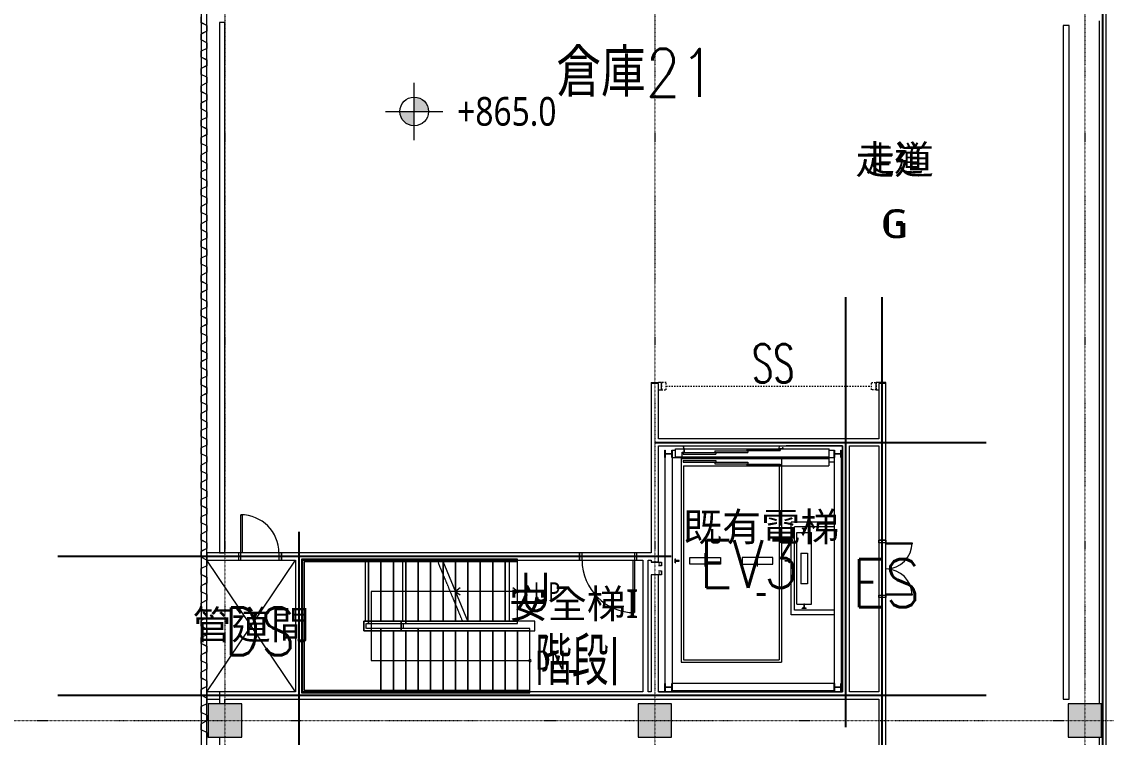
# Model space of a CAD drawing. Extents: x -32000 to 290600, y -29000 to 131250.
# Drawn here: x -4256 to 18450, y 59650 to 74632 of the extents above; entities that cross this region are included whole.
import ezdxf
from ezdxf.enums import TextEntityAlignment as Align

# ---------------------------------------------------------------- set-up
doc = ezdxf.new("R2010")
doc.units = 0
doc.header["$LTSCALE"] = 10
for name, pattern in [('H12PL2$0$JJP_三點線', [0.9, 0.3, -0.15, 0, -0.15, 0, -0.15, 0, -0.15]), ('H12PL2$0$JJP_虛線(退縮線、投影線、地下室範圍、非屬本工程、圖面分區)', [0.45, 0.3, -0.15]), ('H12PL2$0$TAI_虛線', [5.644, 2.822, -2.822]), ('H12PL2$0$虛線', [0.846667, 0.423333, -0.423333]), ('XFM7P20ICA$0$CENTERK3', [2.749, 2.5, -0.083, 0.083, -0.083]), ('XFM7P20ICA$0$H12PL2$0$JJP_三點線', [0.9, 0.3, -0.15, 0, -0.15, 0, -0.15, 0, -0.15])]:
    doc.linetypes.add(name, pattern=pattern)
for name, color, linetype in [('H12PL2$0$A-OBJE-2D', 252, 'Continuous'), ('H12PL2$0$A-STRS', 252, 'Continuous'), ('H12PL2$0$A-TEXT', 252, 'Continuous'), ('H12PL2$0$A-WALL-EX', 252, 'Continuous'), ('H12PL2$0$A-WALL-IN', 252, 'Continuous'), ('H12PL2$0$A-ZONE', 252, 'Continuous'), ('H12PL2$0$Door', 252, 'Continuous'), ('H12PL2$0$L20_30_ELV', 252, 'Continuous'), ('H12PL2$0$L20_30_SIAGE1', 252, 'Continuous'), ('H12PL2$0$L20_30_SIAGE3', 252, 'Continuous'), ('H12PL2$0$L20_30_STEEL2', 252, 'Continuous'), ('H12PL2$0$S-COL', 252, 'Continuous'), ('H12PL2$0$S-GRID', 252, 'Continuous'), ('H12PL2$0$S-SLAB-SHOW', 252, 'Continuous'), ('XFM7P20ICA$0$H12PL2$0$A-WALL-EX', 252, 'Continuous'), ('XFM7P20ICA$0$H12PL2$0$A-WALL-IN', 252, 'Continuous'), ('XFM7P20ICA$0$H12PL2$0$A-ZONE', 252, 'Continuous'), ('XFM7P20ICA$0$H12PL2$0$Hattch', 252, 'Continuous'), ('XFM7P20ICA$0$H12PL2$0$S-COL', 252, 'Continuous'), ('XFM7P20ICA$0$H12PL2$0$S-GRID', 252, 'Continuous'), ('XFM7P20ICA$0$H12PL2$0$S-SLAB-SHOW', 252, 'Continuous'), ('XFM7P20ICA$0$K-SIN', 252, 'XFM7P20ICA$0$CENTERK3'), ('XFM7P20ICA$0$TATEGUT', 252, 'Continuous'), ('XFM7P20ICA$0$TEXT2', 252, 'Continuous')]:
    doc.layers.add(name, color=color, linetype=linetype)
doc.styles.add('H12PL2$0$Standard', font='', dxfattribs={"width": 0.8})
doc.styles.add('XFM7P20ICA$0$H12PL2$0$Standard', font='isocp.shx', dxfattribs={"bigfont": 'chineset.shx'})
doc.styles.add('XFM7P20ICA$0$TEXT', font='romans.shx', dxfattribs={"width": 0.85, "bigfont": 'BIGFONT.shx'})
doc.styles.get('H12PL2$0$Standard').set_extended_font_data('Microsoft JhengHei')

# ---------------------------------------------------------------- blocks, each defined once
blk = doc.blocks.new('H12PL2')
at = {"layer": 'H12PL2$0$A-OBJE-2D', "lineweight": 0}
for p, q in [((-380, 60600), (1475, 63360)), ((1475, 60600), (-380, 63360))]:
    blk.add_line(p, q, dxfattribs=at)
at = {"layer": 'H12PL2$0$A-STRS', "linetype": 'H12PL2$0$JJP_虛線(退縮線、投影線、地下室範圍、非屬本工程、圖面分區)', "lineweight": 0}
for p, q in [((3005, 63380), (1605, 63380)), ((1605, 63380), (1605, 60580)), ((4435.89, 63380), (3005, 63380)), ((3005, 63380), (3005, 63330)), ((3005, 63330), (3005, 63380)), ((1655, 60630), (1655, 63330)), ((1655, 63330), (3005, 63330)), ((1655, 63330), (1655, 60630)), ((3005, 63330), (1655, 63330)), ((2937.34, 63330), (2937.34, 62080)), ((3005, 63330), (4456.69, 63330)), ((3005, 62080), (3005, 63330)), ((3005, 62080), (3005, 63330)), ((3005, 62080), (3005, 63330)), ((3265, 63330), (3005, 63330)), ((3005, 63330), (3005, 62080)), ((3005, 62080), (3005, 63330)), ((3265, 62080), (3265, 63330)), ((3525, 63330), (3265, 63330)), ((3265, 63330), (3265, 62080)), ((3265, 62080), (3265, 63330)), ((3525, 62080), (3525, 63330)), ((3785, 63330), (3525, 63330)), ((3525, 63330), (3525, 62080)), ((3525, 62080), (3525, 63330)), ((3715.58, 63330), (3715.58, 62080)), ((3785, 62080), (3785, 63330)), ((4045, 63330), (3785, 63330)), ((3785, 63330), (3785, 62080)), ((3785, 62080), (3785, 63330)), ((4045, 62080), (4045, 63330)), ((4305, 63330), (4045, 63330)), ((4045, 63330), (4045, 62080)), ((4045, 62080), (4045, 63330)), ((4305, 62080), (4305, 63330)), ((4456.69, 63330), (4305, 63330)), ((4305, 63330), (4305, 62080)), ((4305, 62080), (4305, 63330)), ((4976.69, 62080), (4456.69, 63330)), ((5945.91, 63330), (5945.91, 62080)), ((5946.78, 63330), (5946.78, 62080)), ((4565, 62080), (4565, 63069.64)), ((4565, 63069.64), (4565, 62080)), ((4565, 62080), (4565, 63069.64)), ((4825, 62080), (4825, 62444.64)), ((4825, 62444.64), (4825, 62080)), ((4825, 62080), (4825, 62444.64)), ((3005, 62080), (2905, 62080)), ((2905, 62080), (2905, 61880)), ((2905, 61880), (2905, 62080)), ((2905, 62080), (3005, 62080)), ((2955, 61930), (2955, 62030)), ((2955, 62030), (3005, 62030)), ((4976.69, 62080), (3005, 62080)), ((3005, 62080), (3005, 62030)), ((3005, 62030), (3005, 62080)), ((3005, 62080), (3265, 62080)), ((3005, 62030), (4997.49, 62030)), ((3265, 62080), (3525, 62080)), ((3525, 62080), (3785, 62080)), ((3785, 62080), (4045, 62080)), ((4045, 62080), (4305, 62080)), ((4305, 62080), (4565, 62080)), ((4565, 62080), (4825, 62080)), ((4825, 62080), (4976.69, 62080)), ((2905, 61880), (3265, 61880)), ((3265, 61880), (2905, 61880)), ((3265, 61930), (2955, 61930)), ((3265, 61880), (3265, 61930)), ((6385, 61930), (3265, 61930)), ((3265, 61930), (3265, 61880)), ((3265, 61880), (6385, 61880)), ((3265, 61880), (3265, 60630)), ((3265, 61880), (3265, 60630)), ((3265, 61880), (3265, 60630)), ((3265, 60630), (3265, 61880)), ((3525, 61880), (3265, 61880)), ((3265, 61880), (3265, 60630)), ((3525, 61880), (3525, 60630)), ((3525, 60630), (3525, 61880)), ((3525, 61880), (3525, 60630)), ((3785, 61880), (3525, 61880)), ((3785, 61880), (3785, 60630)), ((3785, 60630), (3785, 61880)), ((3785, 61880), (3785, 60630)), ((4045, 61880), (3785, 61880)), ((4045, 61880), (4045, 60630)), ((4045, 60630), (4045, 61880)), ((4045, 61880), (4045, 60630)), ((4305, 61880), (4045, 61880)), ((4045, 61880), (4045, 60630)), ((4305, 61880), (4305, 60630)), ((4305, 60630), (4305, 61880)), ((4305, 61880), (4305, 60630)), ((4565, 61880), (4305, 61880)), ((4565, 61880), (4565, 60630)), ((4565, 60630), (4565, 61880)), ((4565, 61880), (4565, 60630)), ((4825, 61880), (4565, 61880)), ((4825, 61880), (4825, 60630)), ((4825, 60630), (4825, 61880)), ((4825, 61880), (4825, 60630)), ((5085, 61880), (4825, 61880)), ((5085, 61880), (5085, 60630)), ((5085, 60630), (5085, 61880)), ((5085, 61880), (5085, 60630)), ((5345, 61880), (5085, 61880)), ((5345, 61880), (5345, 60630)), ((5345, 60630), (5345, 61880)), ((5345, 61880), (5345, 60630)), ((5605, 61880), (5345, 61880)), ((5605, 61880), (5605, 60630)), ((5605, 60630), (5605, 61880)), ((5605, 61880), (5605, 60630)), ((5865, 61880), (5605, 61880)), ((5865, 61880), (5865, 60630)), ((5865, 60630), (5865, 61880)), ((5865, 61880), (5865, 60630)), ((6125, 61880), (5865, 61880)), ((6125, 61880), (6125, 60630)), ((6125, 60630), (6125, 61880)), ((6125, 61880), (6125, 60630)), ((6385, 61880), (6125, 61880)), ((6385, 61880), (6385, 61930)), ((6385, 60630), (6385, 61880)), ((3265, 60630), (1655, 60630)), ((1655, 60630), (3265, 60630)), ((3265, 60580), (3265, 60630)), ((6385, 60630), (3265, 60630)), ((3265, 60630), (3265, 60580)), ((3265, 60630), (3525, 60630)), ((3525, 60630), (3785, 60630)), ((3785, 60630), (4045, 60630)), ((4045, 60630), (4305, 60630)), ((4305, 60630), (4565, 60630)), ((4565, 60630), (4825, 60630)), ((4825, 60630), (5085, 60630)), ((5085, 60630), (5345, 60630)), ((5345, 60630), (5605, 60630)), ((5605, 60630), (5865, 60630)), ((5865, 60630), (6125, 60630)), ((6125, 60630), (6385, 60630)), ((6385, 60580), (6385, 60630)), ((1605, 60580), (3265, 60580)), ((3265, 60580), (6385, 60580))]:
    blk.add_line(p, q, dxfattribs=at)
at = {"layer": 'H12PL2$0$A-STRS', "lineweight": 0}
for p, q in [((3785, 63380), (1605, 63380)), ((1605, 63380), (1605, 60580)), ((6125, 63380), (3785, 63380)), ((3785, 63380), (3785, 63330)), ((3785, 63330), (3785, 63380)), ((6125, 63380), (4544.2, 63380)), ((6125, 63330), (6125, 63380)), ((6125, 63330), (6125, 63380)), ((1655, 60630), (1655, 63330)), ((1655, 63330), (3785, 63330)), ((1655, 63330), (1655, 60630)), ((3715.58, 63330), (1655, 63330)), ((1655, 63330), (1655, 60630)), ((3785, 63330), (1655, 63330)), ((3785, 63330), (3715.58, 63330)), ((3785, 63330), (6125, 63330)), ((6125, 63330), (3785, 63330)), ((3785, 62080), (3785, 63330)), ((3785, 62080), (3785, 63330)), ((3785, 62080), (3785, 63330)), ((4045, 63330), (3785, 63330)), ((3785, 63330), (3785, 62080)), ((3785, 62080), (3785, 63330)), ((4045, 62080), (4045, 63330)), ((4305, 63330), (4045, 63330)), ((4045, 63330), (4045, 62080)), ((4045, 62080), (4045, 63330)), ((4305, 62080), (4305, 63330)), ((4565, 63330), (4305, 63330)), ((4305, 63330), (4305, 62080)), ((4305, 62080), (4305, 63330)), ((4565, 63330), (6125, 63330)), ((6125, 63330), (4565, 63330)), ((4825, 63330), (4565, 63330)), ((5085, 62080), (4565, 63330)), ((4565, 62080), (4565, 63330)), ((4825, 63330), (4565, 63330)), ((4565, 63330), (4565, 62080)), ((4565, 62080), (4565, 63330)), ((4825, 62705), (4825, 63330)), ((5085, 63330), (4825, 63330)), ((4825, 63330), (4825, 62705)), ((4825, 62705), (4825, 63330)), ((4825, 62080), (4825, 63330)), ((5085, 63330), (4825, 63330)), ((4825, 63330), (4825, 62080)), ((4825, 62080), (4825, 63330)), ((5085, 62080), (5085, 63330)), ((5345, 63330), (5085, 63330)), ((5085, 63330), (5085, 62080)), ((5085, 62080), (5085, 63330)), ((5085, 62080), (5085, 63330)), ((5345, 63330), (5085, 63330)), ((5085, 63330), (5085, 62080)), ((5085, 62080), (5085, 63330)), ((5345, 62080), (5345, 63330)), ((5605, 63330), (5345, 63330)), ((5345, 63330), (5345, 62080)), ((5345, 62080), (5345, 63330)), ((5345, 62080), (5345, 63330)), ((5605, 63330), (5345, 63330)), ((5345, 63330), (5345, 62080)), ((5345, 62080), (5345, 63330)), ((5605, 62080), (5605, 63330)), ((5865, 63330), (5605, 63330)), ((5605, 63330), (5605, 62080)), ((5605, 62080), (5605, 63330)), ((5605, 62080), (5605, 63330)), ((5865, 63330), (5605, 63330)), ((5605, 63330), (5605, 62080)), ((5605, 62080), (5605, 63330)), ((5865, 62080), (5865, 63330)), ((6125, 63330), (5865, 63330)), ((5865, 63330), (5865, 62080)), ((5865, 62080), (5865, 63330)), ((5865, 62080), (5865, 63330)), ((6125, 63330), (5865, 63330)), ((5865, 63330), (5865, 62080)), ((5865, 62080), (5865, 63330)), ((6125, 62080), (6125, 63330)), ((6125, 62080), (6125, 63330)), ((6125, 62080), (6125, 63330)), ((6125, 62080), (6125, 63330)), ((3785, 62705), (3060, 62705)), ((3060, 62705), (3060, 61255)), ((5865, 62705), (3785, 62705)), ((4925, 62780), (4825, 62705)), ((5865, 62705), (4825, 62705)), ((4825, 62705), (4925, 62630)), ((6125, 62705), (5865, 62705)), ((6125, 62705), (5865, 62705)), ((6125, 62705), (6025, 62780)), ((6025, 62630), (6125, 62705)), ((3785, 62080), (3685, 62080)), ((3685, 62080), (3685, 61880)), ((3685, 61880), (3685, 62080)), ((3685, 62080), (3715.58, 62080)), ((3685, 61880), (3685, 62080)), ((3685, 62080), (3785, 62080)), ((3715.58, 62080), (3785, 62080)), ((3735, 61930), (3735, 62030)), ((3735, 62030), (3785, 62030)), ((6125, 62080), (3785, 62080)), ((3785, 62080), (3785, 62030)), ((3785, 62030), (3785, 62080)), ((3785, 62080), (6125, 62080)), ((3785, 62080), (4045, 62080)), ((3785, 62030), (6125, 62030)), ((4045, 62080), (4305, 62080)), ((4305, 62080), (4565, 62080)), ((4565, 62080), (4825, 62080)), ((4825, 62080), (5085, 62080)), ((6125, 62080), (5085, 62080)), ((5085, 62080), (6125, 62080)), ((5085, 62080), (5345, 62080)), ((5085, 62080), (5345, 62080)), ((5105.8, 62030), (6125, 62030)), ((5345, 62080), (5605, 62080)), ((5345, 62080), (5605, 62080)), ((5605, 62080), (5865, 62080)), ((5605, 62080), (5865, 62080)), ((5865, 62080), (6125, 62080)), ((5865, 62080), (6125, 62080)), ((6125, 62030), (6125, 62080)), ((6125, 62030), (6125, 62080)), ((3685, 61880), (4045, 61880)), ((4045, 61880), (3685, 61880)), ((4045, 61880), (3685, 61880)), ((4045, 61930), (3735, 61930)), ((4045, 61880), (4045, 61930)), ((6385, 61930), (4045, 61930)), ((4045, 61930), (4045, 61880)), ((4045, 61880), (6385, 61880)), ((6385, 61880), (4045, 61880)), ((4045, 61880), (4045, 60630)), ((4045, 61880), (4045, 60630)), ((4045, 60630), (4045, 61880)), ((4305, 61880), (4045, 61880)), ((4045, 61880), (4045, 60630)), ((4305, 61880), (4305, 60630)), ((4305, 60630), (4305, 61880)), ((4305, 61880), (4305, 60630)), ((4565, 61880), (4305, 61880)), ((4565, 61880), (4565, 60630)), ((4565, 60630), (4565, 61880)), ((4565, 61880), (4565, 60630)), ((4825, 61880), (4565, 61880)), ((4825, 61880), (4825, 60630)), ((4825, 60630), (4825, 61880)), ((4825, 61880), (4825, 60630)), ((5085, 61880), (4825, 61880)), ((5085, 61880), (5085, 60630)), ((5085, 60630), (5085, 61880)), ((5085, 61880), (5085, 60630)), ((5345, 61880), (5085, 61880)), ((5345, 61880), (5345, 60630)), ((5345, 60630), (5345, 61880)), ((5345, 61880), (5345, 60630)), ((5605, 61880), (5345, 61880)), ((5605, 61880), (5605, 60630)), ((5605, 60630), (5605, 61880)), ((5605, 61880), (5605, 60630)), ((5865, 61880), (5605, 61880)), ((5865, 61880), (5865, 60630)), ((5865, 60630), (5865, 61880)), ((5865, 61880), (5865, 60630)), ((6125, 61880), (5865, 61880)), ((6125, 61880), (6125, 60630)), ((6125, 60630), (6125, 61880)), ((6125, 61880), (6125, 60630)), ((6385, 61880), (6125, 61880)), ((6385, 61880), (6385, 61930)), ((6385, 60630), (6385, 61880)), ((6385, 60630), (6385, 61880)), ((3060, 61255), (4045, 61255)), ((4045, 61255), (6125, 61255)), ((6125, 61255), (6385, 61255)), ((4045, 60630), (1655, 60630)), ((1655, 60630), (4045, 60630)), ((1655, 60630), (4045, 60630)), ((4045, 60580), (4045, 60630)), ((6385, 60630), (4045, 60630)), ((4045, 60630), (4045, 60580)), ((4045, 60630), (6385, 60630)), ((4045, 60630), (4305, 60630)), ((4305, 60630), (4565, 60630)), ((4565, 60630), (4825, 60630)), ((4825, 60630), (5085, 60630)), ((5085, 60630), (5345, 60630)), ((5345, 60630), (5605, 60630)), ((5605, 60630), (5865, 60630)), ((5865, 60630), (6125, 60630)), ((6125, 60630), (6385, 60630)), ((6385, 60580), (6385, 60630)), ((1605, 60580), (4045, 60580)), ((4045, 60580), (6385, 60580))]:
    blk.add_line(p, q, dxfattribs=at)
at = {"layer": 'H12PL2$0$A-STRS', "linetype": 'H12PL2$0$虛線', "lineweight": 0}
for p, q in [((1655, 63330), (1655, 60630)), ((2937.34, 63330), (1655, 63330)), ((3005, 63330), (2937.34, 63330)), ((4456.69, 63330), (3005, 63330)), ((2905, 61880), (2905, 62080)), ((2905, 62080), (2937.34, 62080)), ((2937.34, 62080), (3005, 62080)), ((3005, 62080), (4976.69, 62080)), ((3265, 61880), (2905, 61880)), ((6385, 61880), (3265, 61880)), ((6385, 60630), (6385, 61880)), ((1655, 60630), (3265, 60630)), ((3265, 60630), (6385, 60630))]:
    blk.add_line(p, q, dxfattribs=at)
at = {"layer": 'H12PL2$0$A-STRS', "lineweight": 0, "flags": 128}
for points in [[(6125, 62730, 1), (6125, 62680, 1)], [(6385, 61280, 1), (6385, 61230, 1)]]:
    blk.add_lwpolyline(points, format="xyb", close=True, dxfattribs=at)
at = {"layer": 'H12PL2$0$A-WALL-EX', "lineweight": 0, "flags": 128}
for points in [[(-500, 83000), (-500, 25000)], [(-380, 25000), (-380, 82880)]]:
    blk.add_lwpolyline(points, dxfattribs=at)
at = {"layer": 'H12PL2$0$A-WALL-IN', "lineweight": 0}
for p, q in [((9135, 66925), (9135, 67075)), ((13635, 66925), (13635, 67075)), ((13835, 63775), (13685, 63775)), ((280, 63510), (280, 63360)), ((1180, 63510), (1180, 63360)), ((7425, 63360), (7425, 63510)), ((8625, 63360), (8625, 63510)), ((13835, 62575), (13685, 62575))]:
    blk.add_line(p, q, dxfattribs=at)
at = {"layer": 'H12PL2$0$A-WALL-IN', "lineweight": 0, "flags": 128}
for points in [[(18450, -350), (18450, 83030)], [(-112.5, 74615), (-112.5, 63510)], [(0, 74615), (-112.5, 74615)], [(0, 64510), (0, 74615)], [(17672, 74550), (17550, 74550)], [(17550, 74550), (17550, 60450)], [(17672, 60450), (17672, 74550)], [(18300, 74650), (18300, 60350)], [(8925, 67075), (9075, 67075)], [(8925, 67075), (8925, 63510)], [(9135, 67075), (9075, 67075)], [(13685, 67075), (13635, 67075)], [(13835, 67075), (13685, 67075)], [(13835, 63775), (13835, 67075)], [(9075, 66925), (9135, 66925)], [(9075, 65900), (9075, 66925)], [(13635, 66925), (13685, 66925)], [(13685, 66925), (13685, 65900)], [(13685, 65900), (9075, 65900)], [(9075, 65750), (12925, 65750)], [(9075, 63510), (9075, 65750)], [(12925, 65750), (12925, 60600)], [(13075, 60600), (13075, 65750)], [(13075, 65750), (13685, 65750)], [(13685, 65750), (13685, 63775)], [(0, 64360), (0, 64510)], [(0, 63510), (0, 64360)], [(280, 63510), (-380, 63510)], [(-380, 63510), (-380, 63360)], [(-380, 63360), (280, 63360)], [(-112.5, 63510), (0, 63510)], [(7425, 63510), (1180, 63510)], [(1180, 63360), (1475, 63360)], [(1475, 63360), (1475, 60600)], [(1625, 60600), (1625, 63360)], [(1625, 63360), (7425, 63360)], [(8925, 63510), (8625, 63510)], [(8625, 63360), (8750, 63360)], [(8750, 63360), (8750, 60600)], [(8862.5, 60600), (8862.5, 63360)], [(8862.5, 63360), (8925, 63360)], [(8925, 63360), (8925, 63320)], [(9075, 63320), (9075, 63360)], [(9075, 63320), (8925, 63320)], [(9075, 63050), (8925, 63050)], [(8925, 63050), (8925, 60600)], [(9075, 60600), (9075, 63050)], [(13685, 62575), (13685, 60600)], [(13835, 55650), (13835, 62575)], [(1475, 60600), (-380, 60600)], [(-380, 60600), (-380, 60450)], [(-380, 60450), (-112.5, 60450)], [(-112.5, 60450), (-112.5, 60350)], [(0, 60350), (0, 60450)], [(0, 60450), (13685, 60450)], [(8750, 60600), (1625, 60600)], [(8925, 60600), (8862.5, 60600)], [(12925, 60600), (9075, 60600)], [(13685, 60600), (13075, 60600)], [(13685, 60450), (13685, 55650)], [(17550, 60450), (17672, 60450)], [(-112.5, 59650), (-112.5, 45350)], [(18300, 59650), (18300, 45350)]]:
    blk.add_lwpolyline(points, dxfattribs=at)
at = {"layer": 'H12PL2$0$Door', "linetype": 'H12PL2$0$TAI_虛線', "lineweight": 0}
for p, q in [((9235, 67075), (9135, 67075)), ((9135, 67075), (9135, 66925)), ((9235, 66925), (9235, 67075)), ((9235, 67000), (13535, 67000)), ((13535, 66925), (13535, 67075)), ((13535, 67075), (13635, 67075)), ((13635, 67075), (13635, 66925)), ((9135, 66925), (9235, 66925)), ((13635, 66925), (13535, 66925))]:
    blk.add_line(p, q, dxfattribs=at)
at = {"layer": 'H12PL2$0$Door', "lineweight": 0}
for p, q in [((330, 63510), (330, 64310)), ((330, 64310), (360, 64310)), ((360, 64310), (360, 63510)), ((13685, 63725), (13685, 63775)), ((13685, 63775), (13835, 63775)), ((13835, 63725), (13685, 63725)), ((13835, 63775), (13835, 63725)), ((13835, 63725), (14385, 63725)), ((13835, 63695), (13835, 63725)), ((14385, 63695), (13835, 63695)), ((14385, 63725), (14385, 63695)), ((330, 63510), (280, 63510)), ((280, 63510), (280, 63360)), ((280, 63360), (330, 63360)), ((360, 63510), (330, 63510)), ((330, 63360), (330, 63510)), ((1180, 63510), (1130, 63510)), ((1130, 63510), (1130, 63360)), ((1130, 63360), (1180, 63360)), ((1180, 63360), (1180, 63510)), ((7475, 63510), (7425, 63510)), ((7425, 63510), (7425, 63360)), ((7425, 63360), (7475, 63360)), ((7475, 63360), (7475, 63510)), ((8545, 62260), (8545, 63360)), ((8545, 63360), (8575, 63360)), ((8625, 63510), (8575, 63510)), ((8575, 63510), (8575, 63360)), ((8575, 63360), (8575, 62260)), ((8575, 63360), (8625, 63360)), ((8625, 63360), (8625, 63510)), ((13685, 62575), (13685, 62625)), ((13685, 62625), (13835, 62625)), ((13835, 62575), (13685, 62575)), ((13835, 62655), (14385, 62655)), ((13835, 62625), (13835, 62655)), ((14385, 62625), (13835, 62625)), ((13835, 62625), (13835, 62575)), ((14385, 62655), (14385, 62625)), ((8575, 62260), (8545, 62260))]:
    blk.add_line(p, q, dxfattribs=at)
for centre, radius, start, end in [((330, 63510), 800, 0, 90), ((13835, 63725), 550, 270, 0), ((8575, 63360), 1100, 180, 270), ((13835, 62625), 550, 0, 90)]:
    blk.add_arc(centre, radius, start, end, dxfattribs=at)
at = {"layer": 'H12PL2$0$L20_30_ELV', "lineweight": 0}
for p, q in [((9210, 65660), (9210, 60625)), ((9360, 65660), (9430, 65660)), ((9360, 65660), (9360, 60625)), ((9430, 65520), (9430, 65689)), ((9430, 65689), (12650.02, 65689)), ((9608, 65688.83), (9598.44, 65750)), ((9608, 65688.83), (9598.44, 65750)), ((9610, 65689), (9600.46, 65750)), ((9610, 65689), (9600.46, 65750)), ((9608, 65688.83), (9608, 65654)), ((9608, 65688.83), (9608, 65617)), ((9610, 65689), (9610.05, 65689)), ((9610, 65689), (9610, 65652)), ((9610, 65689), (9610, 65615)), ((10258.2, 65647), (10943.19, 65647)), ((10258.2, 65647), (10258.2, 65615)), ((10923.19, 65684), (10923.19, 65652)), ((10923.19, 65684), (11620.05, 65684)), ((10923.19, 65652), (11620.05, 65652)), ((10943.19, 65647), (10943.19, 65615)), ((11600, 65689), (11609.54, 65750)), ((11600, 65689), (11609.54, 65750)), ((11600, 65689), (11600.05, 65689)), ((11675, 65689), (11600, 65689)), ((11675, 65689), (11600, 65689)), ((11602.38, 65691), (11611.59, 65750)), ((11602.38, 65691), (11611.59, 65750)), ((11673, 65691), (11602.38, 65691)), ((11673, 65691), (11602.38, 65691)), ((11620.05, 65684), (11620.05, 65652)), ((11673, 65719), (11673, 65691)), ((11673, 65719), (11675, 65719)), ((11673, 65717), (11673, 65691)), ((11675, 65719), (11675, 65689)), ((11675, 65717), (11675, 65689)), ((12650.02, 65520), (12650.02, 65689)), ((12650.02, 65660), (12750, 65660)), ((12750, 65660), (12750, 60625)), ((12900, 65660), (12900, 60625)), ((9360, 65510), (12750, 65510)), ((9430, 65520), (12650.02, 65520)), ((9550, 65490), (9550, 61225)), ((9550, 65490), (12638.02, 65490)), ((9568, 65617), (9608, 65617)), ((9568, 65520), (9568, 65617)), ((9570, 65615), (9610, 65615)), ((9570, 65520), (9570, 65615)), ((9590, 65610), (9590, 65578)), ((9590, 65610), (10278.2, 65610)), ((9590, 65578), (10278.2, 65578)), ((9590, 65445), (9590, 65413)), ((9590, 65445), (10278.2, 65445)), ((9590, 65413), (10278.2, 65413)), ((10258.2, 65615), (10943.19, 65615)), ((10258.2, 65408), (10943.19, 65408)), ((10258.2, 65408), (10258.2, 65376)), ((10278.2, 65610), (10278.2, 65578)), ((10278.2, 65445), (10278.2, 65413)), ((10943.19, 65408), (10943.19, 65376)), ((11650.05, 65490), (11650.05, 61225)), ((12638.02, 65490), (12638.07, 65490)), ((12638.02, 65490), (12638.07, 65490)), ((12638.02, 65490), (12638.02, 65334)), ((12750, 65410), (12638.02, 65410)), ((9600, 65334), (9600, 61269)), ((9600, 65334), (12638.02, 65334)), ((10258.2, 65376), (10943.19, 65376)), ((10923.19, 65371), (10923.19, 65339)), ((10923.19, 65371), (11620.05, 65371)), ((10923.19, 65339), (11620.05, 65339)), ((11600.05, 65334), (11600.05, 65244)), ((11600.05, 65244), (11600.05, 61269)), ((11603.4, 65334), (11603.45, 65334)), ((11603.4, 65334), (11603.45, 65334)), ((11620.05, 65371), (11620.05, 65339)), ((11850, 62215), (11850, 64155)), ((12750, 64155), (11850, 64155)), ((11925, 62315), (11925, 64055)), ((12750, 64055), (11925, 64055)), ((11970, 62435), (11970, 63935)), ((11970, 63935), (12280, 63935)), ((12080.5, 64024), (12080.5, 64016.5)), ((12169.5, 64024), (12080.5, 64024)), ((12116.5, 64007.2), (12080.5, 64016.5)), ((12117, 63993.5), (12117.25, 63993.5)), ((12117, 63993.5), (12117.25, 63993.5)), ((12117, 63935), (12117, 63993.5)), ((12133, 63935), (12117, 63935)), ((12120.25, 64002.36), (12120.25, 63996.5)), ((12129.75, 64002.36), (12129.75, 63996.5)), ((12133, 63993.5), (12132.75, 63993.5)), ((12133, 63993.5), (12132.75, 63993.5)), ((12133, 63993.5), (12133, 63935)), ((12169.5, 64016.5), (12133.5, 64007.2)), ((12169.5, 64024), (12169.5, 64016.5)), ((12280, 62435), (12280, 63935)), ((9421, 63300.5), (9421, 63389.5)), ((9421, 63389.5), (9428.5, 63389.5)), ((9437.8, 63353.5), (9428.5, 63389.5)), ((9442.64, 63349.75), (9448.5, 63349.75)), ((9510, 63353), (9451.5, 63353)), ((9451.5, 63353), (9451.5, 63352.75)), ((9451.5, 63353), (9451.5, 63352.75)), ((9510, 63337), (9510, 63353)), ((9730, 63273.5), (9730, 63416.5)), ((9730, 63416.5), (10370, 63416.5)), ((10050, 63223.11), (10050, 63504.82)), ((10370, 63416.5), (10370, 63273.5)), ((10830.05, 63416.5), (10830.05, 63273.5)), ((11470.05, 63416.5), (10830.05, 63416.5)), ((11150.05, 63223.11), (11150.05, 63504.82)), ((11470.05, 63273.5), (11470.05, 63416.5)), ((11730, 63353), (11788.5, 63353)), ((11730, 63337), (11730, 63353)), ((11788.5, 63353), (11788.5, 63352.75)), ((11788.5, 63353), (11788.5, 63352.75)), ((11797.36, 63349.75), (11791.5, 63349.75)), ((11802.2, 63353.5), (11811.5, 63389.5)), ((11819, 63389.5), (11811.5, 63389.5)), ((11819, 63300.5), (11819, 63389.5)), ((12053.5, 63505), (12053.5, 62865)), ((12053.5, 63505), (12196.5, 63505)), ((12196.5, 63505), (12196.5, 62865)), ((9421, 63300.5), (9428.5, 63300.5)), ((9428.5, 63300.5), (9437.8, 63336.5)), ((9440, 63345), (9440.05, 63345)), ((9440, 63345), (9440.05, 63345)), ((9442.64, 63340.25), (9448.5, 63340.25)), ((9451.5, 63337), (9451.5, 63337.25)), ((9451.5, 63337), (9451.5, 63337.25)), ((9451.5, 63337), (9510, 63337)), ((9730, 63273.5), (9730.05, 63273.5)), ((10370, 63273.5), (9730, 63273.5)), ((10370, 63273.5), (10370.05, 63273.5)), ((10830.05, 63273.5), (11470.05, 63273.5)), ((10830.05, 63273.5), (10830.1, 63273.5)), ((11470.05, 63273.5), (11470.1, 63273.5)), ((11788.5, 63337), (11730, 63337)), ((11788.5, 63337), (11788.5, 63337.25)), ((11788.5, 63337), (11788.5, 63337.25)), ((11797.36, 63340.25), (11791.5, 63340.25)), ((11811.5, 63300.5), (11802.2, 63336.5)), ((11819, 63300.5), (11811.5, 63300.5)), ((12196.5, 62865), (12053.5, 62865)), ((12750, 62215), (11850, 62215)), ((12750, 62315), (11925, 62315)), ((11970, 62435), (12280, 62435)), ((12060, 62435), (12240, 62435)), ((12116.5, 62362.8), (12080.5, 62353.5)), ((12080.5, 62346), (12080.5, 62353.5)), ((12169.5, 62346), (12080.5, 62346)), ((12117, 62435), (12117, 62376.5)), ((12133, 62435), (12117, 62435)), ((12117, 62376.5), (12117.25, 62376.5)), ((12117, 62376.5), (12117.25, 62376.5)), ((12120.25, 62367.64), (12120.25, 62373.5)), ((12129.75, 62367.64), (12129.75, 62373.5)), ((12133, 62376.5), (12132.75, 62376.5)), ((12133, 62376.5), (12132.75, 62376.5)), ((12133, 62376.5), (12133, 62435)), ((12169.5, 62353.5), (12133.5, 62362.8)), ((12169.5, 62346), (12169.5, 62353.5)), ((9550, 61225), (11650.05, 61225)), ((9600, 61269), (11600.05, 61269)), ((12750, 60775), (9360, 60775)), ((12750, 60625), (9360, 60625))]:
    blk.add_line(p, q, dxfattribs=at)
for centre, radius, start, end in [((12115.25, 64002.36), 5, 0, 75.510237), ((12117.25, 63996.5), 3, 270, 0), ((12134.75, 64002.36), 5, 104.489763, 180), ((12132.75, 63996.5), 3, 180, 270), ((9442.64, 63354.75), 5, 194.489763, 270), ((9448.5, 63352.75), 3, 270, 0), ((11791.5, 63352.75), 3, 180, 270), ((11797.36, 63354.75), 5, 270, 345.510237), ((9442.64, 63335.25), 5, 90, 165.510237), ((9448.5, 63337.25), 3, 0, 90), ((11791.5, 63337.25), 3, 90, 180), ((11797.36, 63335.25), 5, 14.489763, 90), ((12115.25, 62367.64), 5, 284.489763, 0), ((12115.25, 62367.64), 5, 284.489763, 0), ((12117.25, 62373.5), 3, 0, 90), ((12132.75, 62373.5), 3, 90, 180), ((12134.75, 62367.64), 5, 180, 255.510237), ((12134.75, 62367.64), 5, 180, 255.510237)]:
    blk.add_arc(centre, radius, start, end, dxfattribs=at)
at = {"layer": 'H12PL2$0$L20_30_SIAGE1', "lineweight": 0}
for p, q in [((9075, 63320), (9075, 65750)), ((9075, 65750), (9460, 65750)), ((12925, 65750), (11750.05, 65750)), ((11995, 65750), (12925, 65750)), ((12925, 60600), (12925, 65750)), ((9075, 60600), (9075, 63050)), ((9075, 60600), (12925, 60600))]:
    blk.add_line(p, q, dxfattribs=at)
at = {"layer": 'H12PL2$0$L20_30_SIAGE3', "lineweight": 0, "flags": 128}
for points in [[(9075, 63320), (9135, 63320), (9135, 63238), (9075, 63238)], [(9075, 63132), (9135, 63132), (9135, 63050), (9075, 63050)]]:
    blk.add_lwpolyline(points, dxfattribs=at)
at = {"layer": 'H12PL2$0$L20_30_STEEL2', "lineweight": 0, "flags": 128}
for points in [[(9360, 65660), (9360, 65510), (9351.6, 65510), (9351.6, 65574.5, 0.41421356), (9343.8, 65582.3), (9226.2, 65582.3, 0.41421356), (9218.4, 65574.5), (9218.4, 65510), (9210, 65510), (9210, 65660), (9218.4, 65660), (9218.4, 65595.5, 0.41421356), (9226.2, 65587.7), (9343.8, 65587.7, 0.41421356), (9351.6, 65595.5), (9351.6, 65660)], [(12900, 65660), (12900, 65510), (12891.6, 65510), (12891.6, 65574.5, 0.41421356), (12883.8, 65582.3), (12766.2, 65582.3, 0.41421356), (12758.4, 65574.5), (12758.4, 65510), (12750, 65510), (12750, 65660), (12758.4, 65660), (12758.4, 65595.5, 0.41421356), (12766.2, 65587.7), (12883.8, 65587.7, 0.41421356), (12891.6, 65595.5), (12891.6, 65660)], [(9360, 60775), (9360, 60625), (9351.6, 60625), (9351.6, 60689.5, 0.41421356), (9343.8, 60697.3), (9226.2, 60697.3, 0.41421356), (9218.4, 60689.5), (9218.4, 60625), (9210, 60625), (9210, 60775), (9218.4, 60775), (9218.4, 60710.5, 0.41421356), (9226.2, 60702.7), (9343.8, 60702.7, 0.41421356), (9351.6, 60710.5), (9351.6, 60775)], [(12900, 60775), (12900, 60625), (12891.6, 60625), (12891.6, 60689.5, 0.41421356), (12883.8, 60697.3), (12766.2, 60697.3, 0.41421356), (12758.4, 60689.5), (12758.4, 60625), (12750, 60625), (12750, 60775), (12758.4, 60775), (12758.4, 60710.5, 0.41421356), (12766.2, 60702.7), (12883.8, 60702.7, 0.41421356), (12891.6, 60710.5), (12891.6, 60775)]]:
    blk.add_lwpolyline(points, format="xyb", close=True, dxfattribs=at)
for points in [[(9075, 63285), (9100, 63285), (9100, 63273), (9075, 63273)], [(9075, 63097), (9100, 63097), (9100, 63085), (9075, 63085)]]:
    blk.add_lwpolyline(points, dxfattribs=at)
at = {"layer": 'H12PL2$0$S-COL', "lineweight": 0, "flags": 128}
for points in [[(-350, 59650), (350, 59650), (350, 60350), (-350, 60350)], [(8650, 59650), (9350, 59650), (9350, 60350), (8650, 60350)], [(17650, 59650), (18350, 59650), (18350, 60350), (17650, 60350)], [(17650, 59650), (18350, 59650), (18350, 60350), (17650, 60350)]]:
    blk.add_lwpolyline(points, close=True, dxfattribs=at)
at = {"layer": 'H12PL2$0$S-GRID', "linetype": 'H12PL2$0$JJP_三點線', "lineweight": 0}
for p, q in [((0, 128250), (0, -28000)), ((9000, 128250), (9000, -28000)), ((18000, 128250), (18000, -28000)), ((-29000, 60000), (289600, 60000))]:
    blk.add_line(p, q, dxfattribs=at)
at = {"layer": 'H12PL2$0$S-SLAB-SHOW', "lineweight": 0, "flags": 128}
blk.add_lwpolyline([(6125, 63360), (8750, 63360), (8750, 60600), (6385, 60600), (6385, 61880), (6485, 61880), (6485, 62080), (6125, 62080)], close=True, dxfattribs=at)
at = {"layer": 'H12PL2$0$A-TEXT', "linetype": 'Continuous', "lineweight": 0, "char_height": 400, "attachment_point": 4, "style": 'H12PL2$0$Standard'}
for s, insert in [('\\A1;UP', (6463.75, 62692.85)), ('\\A1;DN', (6508.79, 61264.36))]:
    blk.add_mtext(s, dxfattribs=dict(at, insert=insert))
at = {"layer": 'H12PL2$0$A-ZONE', "style": 'H12PL2$0$Standard'}
for s, p in [('走道', (14015.95, 72044.49)), ('G', (14015.95, 70702.6)), ('既有電梯', (11225, 64355.66)), ('安全梯I', (7297.91, 62745.24)), ('-', (11225, 63014.53)), ('管道間', (547.5, 62302.55)), ('-', (7297.91, 61403.35))]:
    blk.add_text(s, height=600, dxfattribs=at).set_placement(p, align=Align.TOP_CENTER)
blk = doc.blocks.new('XFM7P20ICA$0$H12PL2')
at = {"layer": 'XFM7P20ICA$0$H12PL2$0$Hattch', "linetype": 'Continuous', "lineweight": 0}
for points in [[(3961.45, 72753.19), (4261.45, 72753.19), (4238.62, 72868), (4173.59, 72965.32), (4076.26, 73030.36), (3961.45, 73053.19)], [(3961.45, 72753.19), (3661.45, 72753.19), (3684.29, 72638.39), (3749.32, 72541.06), (3846.65, 72476.03), (3961.45, 72453.19)], [(-350, 59650), (350, 59650), (350, 60350), (-350, 60350)], [(8650, 59650), (9350, 59650), (9350, 60350), (8650, 60350)], [(17650, 59650), (18350, 59650), (18350, 60350), (17650, 60350)], [(17650, 59650), (18350, 59650), (18350, 60350), (17650, 60350)]]:
    blk.add_hatch(color=256, dxfattribs=at).paths.add_polyline_path(points)
at = {"layer": 'XFM7P20ICA$0$H12PL2$0$A-WALL-EX', "lineweight": 0, "flags": 128}
for points in [[(-500, 83000), (-500, 25000)], [(-380, 25000), (-380, 82880)]]:
    blk.add_lwpolyline(points, dxfattribs=at)
at = {"layer": 'XFM7P20ICA$0$H12PL2$0$A-WALL-IN', "lineweight": 0, "flags": 128}
for points in [[(18450, -350), (18450, 82150)], [(-112.5, 74615), (-112.5, 63510)], [(0, 74615), (-112.5, 74615)], [(0, 64510), (0, 74615)], [(17672, 74550), (17550, 74550)], [(17550, 74550), (17550, 60450)], [(17672, 60450), (17672, 74550)], [(18300, 74650), (18300, 60350)], [(9075, 67055), (8925, 67055)], [(8925, 67055), (8925, 63510)], [(9075, 65900), (9075, 67055)], [(13835, 67055), (13685, 67055)], [(13685, 67055), (13685, 65900)], [(13835, 48075), (13835, 67055)], [(13685, 65900), (9075, 65900)], [(9075, 65750), (12925, 65750)], [(9075, 63510), (9075, 65750)], [(12925, 65750), (12925, 60600)], [(13075, 60600), (13075, 65750)], [(13075, 65750), (13685, 65750)], [(13685, 65750), (13685, 60600)], [(0, 64360), (0, 64510)], [(0, 63510), (0, 64360)], [(8925, 63510), (-380.5, 63510)], [(-380.5, 63510), (-380.5, 63360)], [(-380.5, 63360), (1475, 63360)], [(-112.5, 63510), (0, 63510)], [(1475, 63360), (1475, 60600)], [(1625, 60600), (1625, 63360)], [(1625, 63360), (8750, 63360)], [(8750, 63360), (8750, 60600)], [(8862.5, 60600), (8862.5, 63360)], [(8862.5, 63360), (8925, 63360)], [(8925, 63360), (8925, 63320)], [(9075, 63320), (9075, 63360)], [(8925, 63320), (9075, 63320)], [(9075, 63050), (8925, 63050)], [(8925, 63050), (8925, 60600)], [(9075, 60600), (9075, 63050)], [(-112.5, 60600), (-112.5, 60450)], [(1475, 60600), (-112.5, 60600)], [(-112.5, 60450), (-112.5, 60350)], [(0, 60350), (0, 60450)], [(0, 60450), (13685, 60450)], [(8750, 60600), (1625, 60600)], [(8925, 60600), (8862.5, 60600)], [(12925, 60600), (9075, 60600)], [(13685, 60600), (13075, 60600)], [(13685, 60450), (13685, 48075)], [(17550, 60450), (17672, 60450)], [(-112.5, 59650), (-112.5, 45350)], [(18300, 59650), (18300, 45350)]]:
    blk.add_lwpolyline(points, dxfattribs=at)
at = {"layer": 'XFM7P20ICA$0$H12PL2$0$Hattch', "lineweight": 0}
for p, q in [((-500, 74611.17), (-500, 74734.93)), ((-498.32, 74733.89), (-498.32, 74612.21)), ((-381.68, 74552.01), (-500, 74611.17)), ((-380, 74553.05), (-498.32, 74612.21)), ((-381.68, 74552.01), (-381.68, 74434.09)), ((-380, 74553.05), (-380, 74433.05)), ((-381.68, 74434.09), (-500, 74374.93)), ((-500, 74250.13), (-500, 74373.89)), ((-381.68, 74190.97), (-500, 74250.13)), ((-380, 74433.05), (-498.32, 74373.89)), ((-498.32, 74372.85), (-498.32, 74251.17)), ((-380, 74192.01), (-498.32, 74251.17)), ((-381.68, 74073.05), (-500, 74013.89)), ((-380, 74072.01), (-498.32, 74012.85)), ((-381.68, 74190.97), (-381.68, 74073.05)), ((-380, 74192.01), (-380, 74072.01)), ((-500, 73889.09), (-500, 74012.85)), ((-381.68, 73829.93), (-500, 73889.09)), ((-498.32, 74011.81), (-498.32, 73890.13)), ((-380, 73830.97), (-498.32, 73890.13)), ((-381.68, 73829.93), (-381.68, 73712.01)), ((-380, 73830.97), (-380, 73710.97)), ((-381.68, 73712.01), (-500, 73652.85)), ((-500, 73528.06), (-500, 73651.81)), ((-380, 73710.97), (-498.32, 73651.81)), ((-498.32, 73650.77), (-498.32, 73529.09)), ((-381.68, 73468.9), (-500, 73528.06)), ((-381.68, 73350.97), (-500, 73291.81)), ((-380, 73469.93), (-498.32, 73529.09)), ((-380, 73349.93), (-498.32, 73290.77)), ((-381.68, 73468.9), (-381.68, 73350.97)), ((-380, 73469.93), (-380, 73349.93)), ((-500, 73167.02), (-500, 73290.77)), ((-381.68, 73107.86), (-500, 73167.02)), ((-498.32, 73289.74), (-498.32, 73168.06)), ((-380, 73108.9), (-498.32, 73168.06)), ((-381.68, 72989.93), (-500, 72930.77)), ((-500, 72805.98), (-500, 72929.74)), ((-380, 72988.9), (-498.32, 72929.74)), ((-498.32, 72928.7), (-498.32, 72807.02)), ((-381.68, 73107.86), (-381.68, 72989.93)), ((-380, 73108.9), (-380, 72988.9)), ((-381.68, 72746.82), (-500, 72805.98)), ((-380, 72747.86), (-498.32, 72807.02)), ((-381.68, 72746.82), (-381.68, 72628.9)), ((-380, 72747.86), (-380, 72627.86)), ((-381.68, 72628.9), (-500, 72569.74)), ((-500, 72444.94), (-500, 72568.7)), ((-381.68, 72385.78), (-500, 72444.94)), ((-380, 72627.86), (-498.32, 72568.7)), ((-498.32, 72567.66), (-498.32, 72445.98)), ((-380, 72386.82), (-498.32, 72445.98)), ((-381.68, 72267.86), (-500, 72208.7)), ((-500, 72083.9), (-500, 72207.66)), ((-380, 72266.82), (-498.32, 72207.66)), ((-498.32, 72206.62), (-498.32, 72084.94)), ((-381.68, 72385.78), (-381.68, 72267.86)), ((-380, 72386.82), (-380, 72266.82)), ((-381.68, 72024.74), (-500, 72083.9)), ((-380, 72025.78), (-498.32, 72084.94)), ((-381.68, 72024.74), (-381.68, 71906.82)), ((-380, 72025.78), (-380, 71905.78)), ((-381.68, 71906.82), (-500, 71847.66)), ((-500, 71722.86), (-500, 71846.62)), ((-380, 71905.78), (-498.32, 71846.62)), ((-498.32, 71845.58), (-498.32, 71723.9)), ((-381.68, 71663.7), (-500, 71722.86)), ((-381.68, 71545.78), (-500, 71486.62)), ((-380, 71664.74), (-498.32, 71723.9)), ((-380, 71544.74), (-498.32, 71485.58)), ((-381.68, 71663.7), (-381.68, 71545.78)), ((-380, 71664.74), (-380, 71544.74)), ((-500, 71361.83), (-500, 71485.58)), ((-381.68, 71302.67), (-500, 71361.83)), ((-498.32, 71484.54), (-498.32, 71362.86)), ((-380, 71303.7), (-498.32, 71362.86)), ((-381.68, 71302.67), (-381.68, 71184.74)), ((-380, 71303.7), (-380, 71183.7)), ((-381.68, 71184.74), (-500, 71125.58)), ((-500, 71000.79), (-500, 71124.54)), ((-380, 71183.7), (-498.32, 71124.54)), ((-498.32, 71123.51), (-498.32, 71001.83)), ((-381.68, 70941.63), (-500, 71000.79)), ((-380, 70942.67), (-498.32, 71001.83)), ((-381.68, 70941.63), (-381.68, 70823.7)), ((-380, 70942.67), (-380, 70822.67)), ((-381.68, 70823.7), (-500, 70764.54)), ((-500, 70639.75), (-500, 70763.51)), ((-381.68, 70580.59), (-500, 70639.75)), ((-380, 70822.67), (-498.32, 70763.51)), ((-498.32, 70762.47), (-498.32, 70640.79)), ((-380, 70581.63), (-498.32, 70640.79)), ((-381.68, 70462.67), (-500, 70403.51)), ((-500, 70278.71), (-500, 70402.47)), ((-380, 70461.63), (-498.32, 70402.47)), ((-498.32, 70401.43), (-498.32, 70279.75)), ((-381.68, 70580.59), (-381.68, 70462.67)), ((-380, 70581.63), (-380, 70461.63)), ((-381.68, 70219.55), (-500, 70278.71)), ((-380, 70220.59), (-498.32, 70279.75)), ((-381.68, 70219.55), (-381.68, 70101.63)), ((-380, 70220.59), (-380, 70100.59)), ((-381.68, 70101.63), (-500, 70042.47)), ((-500, 69917.67), (-500, 70041.43)), ((-380, 70100.59), (-498.32, 70041.43)), ((-498.32, 70040.39), (-498.32, 69918.71)), ((-381.68, 69858.51), (-500, 69917.67)), ((-381.68, 69740.59), (-500, 69681.43)), ((-380, 69859.55), (-498.32, 69918.71)), ((-380, 69739.55), (-498.32, 69680.39)), ((-381.68, 69858.51), (-381.68, 69740.59)), ((-380, 69859.55), (-380, 69739.55)), ((-500, 69556.63), (-500, 69680.39)), ((-381.68, 69497.47), (-500, 69556.63)), ((-498.32, 69679.35), (-498.32, 69557.67)), ((-380, 69498.51), (-498.32, 69557.67)), ((-381.68, 69497.47), (-381.68, 69379.55)), ((-380, 69498.51), (-380, 69378.51)), ((-381.68, 69379.55), (-500, 69320.39)), ((-500, 69195.6), (-500, 69319.35)), ((-380, 69378.51), (-498.32, 69319.35)), ((-498.32, 69318.31), (-498.32, 69196.63)), ((-381.68, 69136.44), (-500, 69195.6)), ((-380, 69137.47), (-498.32, 69196.63)), ((-381.68, 69136.44), (-381.68, 69018.51)), ((-380, 69137.47), (-380, 69017.47)), ((-381.68, 69018.51), (-500, 68959.35)), ((-500, 68834.56), (-500, 68958.31)), ((-381.68, 68775.4), (-500, 68834.56)), ((-380, 69017.47), (-498.32, 68958.31)), ((-498.32, 68957.28), (-498.32, 68835.6)), ((-380, 68776.44), (-498.32, 68835.6)), ((-381.68, 68657.47), (-500, 68598.31)), ((-500, 68473.52), (-500, 68597.28)), ((-380, 68656.44), (-498.32, 68597.28)), ((-498.32, 68596.24), (-498.32, 68474.56)), ((-381.68, 68775.4), (-381.68, 68657.47)), ((-380, 68776.44), (-380, 68656.44)), ((-381.68, 68414.36), (-500, 68473.52)), ((-380, 68415.4), (-498.32, 68474.56)), ((-381.68, 68414.36), (-381.68, 68296.44)), ((-380, 68415.4), (-380, 68295.4)), ((-381.68, 68296.44), (-500, 68237.28)), ((-500, 68112.48), (-500, 68236.24)), ((-380, 68295.4), (-498.32, 68236.24)), ((-498.32, 68235.2), (-498.32, 68113.52)), ((-381.68, 68053.32), (-500, 68112.48)), ((-381.68, 67935.4), (-500, 67876.24)), ((-380, 68054.36), (-498.32, 68113.52)), ((-380, 67934.36), (-498.32, 67875.2)), ((-381.68, 68053.32), (-381.68, 67935.4)), ((-380, 68054.36), (-380, 67934.36)), ((-500, 67751.44), (-500, 67875.2)), ((-381.68, 67692.28), (-500, 67751.44)), ((-498.32, 67874.16), (-498.32, 67752.48)), ((-380, 67693.32), (-498.32, 67752.48)), ((-381.68, 67692.28), (-381.68, 67574.36)), ((-380, 67693.32), (-380, 67573.32)), ((-381.68, 67574.36), (-500, 67515.2)), ((-500, 67390.4), (-500, 67514.16)), ((-380, 67573.32), (-498.32, 67514.16)), ((-498.32, 67513.12), (-498.32, 67391.44)), ((-381.68, 67331.24), (-500, 67390.4)), ((-381.68, 67213.32), (-500, 67154.16)), ((-380, 67332.28), (-498.32, 67391.44)), ((-380, 67212.28), (-498.32, 67153.12)), ((-381.68, 67331.24), (-381.68, 67213.32)), ((-380, 67332.28), (-380, 67212.28)), ((-500, 67029.37), (-500, 67153.12)), ((-381.68, 66970.21), (-500, 67029.37)), ((-498.32, 67152.08), (-498.32, 67030.4)), ((-380, 66971.24), (-498.32, 67030.4)), ((-381.68, 66852.28), (-500, 66793.12)), ((-500, 66668.33), (-500, 66792.08)), ((-380, 66851.24), (-498.32, 66792.08)), ((-498.32, 66791.05), (-498.32, 66669.37)), ((-381.68, 66970.21), (-381.68, 66852.28)), ((-380, 66971.24), (-380, 66851.24)), ((-381.68, 66609.17), (-500, 66668.33)), ((-380, 66610.21), (-498.32, 66669.37)), ((-381.68, 66609.17), (-381.68, 66491.24)), ((-380, 66610.21), (-380, 66490.21)), ((-381.68, 66491.24), (-500, 66432.08)), ((-500, 66307.29), (-500, 66431.05)), ((-381.68, 66248.13), (-500, 66307.29)), ((-380, 66490.21), (-498.32, 66431.05)), ((-498.32, 66430.01), (-498.32, 66308.33)), ((-380, 66249.17), (-498.32, 66308.33)), ((-381.68, 66130.21), (-500, 66071.05)), ((-380, 66129.17), (-498.32, 66070.01)), ((-381.68, 66248.13), (-381.68, 66130.21)), ((-380, 66249.17), (-380, 66129.17)), ((-500, 65946.25), (-500, 66070.01)), ((-381.68, 65887.09), (-500, 65946.25)), ((-498.32, 66068.97), (-498.32, 65947.29)), ((-380, 65888.13), (-498.32, 65947.29)), ((-381.68, 65887.09), (-381.68, 65769.17)), ((-380, 65888.13), (-380, 65768.13)), ((-381.68, 65769.17), (-500, 65710.01)), ((-500, 65585.21), (-500, 65708.97)), ((-380, 65768.13), (-498.32, 65708.97)), ((-498.32, 65707.93), (-498.32, 65586.25)), ((-381.68, 65526.05), (-500, 65585.21)), ((-381.68, 65408.13), (-500, 65348.97)), ((-380, 65527.09), (-498.32, 65586.25)), ((-380, 65407.09), (-498.32, 65347.93)), ((-381.68, 65526.05), (-381.68, 65408.13)), ((-380, 65527.09), (-380, 65407.09)), ((-500, 65224.18), (-500, 65347.93)), ((-381.68, 65165.02), (-500, 65224.18)), ((-498.32, 65346.89), (-498.32, 65225.21)), ((-380, 65166.05), (-498.32, 65225.21)), ((-381.68, 65165.02), (-381.68, 65047.09)), ((-380, 65166.05), (-380, 65046.05)), ((-381.68, 65047.09), (-500, 64987.93)), ((-500, 64863.14), (-500, 64986.89)), ((-380, 65046.05), (-498.32, 64986.89)), ((-498.32, 64985.86), (-498.32, 64864.18)), ((-381.68, 64803.98), (-500, 64863.14)), ((-380, 64805.02), (-498.32, 64864.18)), ((-381.68, 64803.98), (-381.68, 64686.05)), ((-380, 64805.02), (-380, 64685.02)), ((-381.68, 64686.05), (-500, 64626.89)), ((-500, 64502.1), (-500, 64625.86)), ((-381.68, 64442.94), (-500, 64502.1)), ((-380, 64685.02), (-498.32, 64625.86)), ((-498.32, 64624.82), (-498.32, 64503.14)), ((-380, 64443.98), (-498.32, 64503.14)), ((-381.68, 64325.02), (-500, 64265.86)), ((-500, 64141.06), (-500, 64264.82)), ((-380, 64323.98), (-498.32, 64264.82)), ((-498.32, 64263.78), (-498.32, 64142.1)), ((-381.68, 64442.94), (-381.68, 64325.02)), ((-380, 64443.98), (-380, 64323.98)), ((-381.68, 64081.9), (-500, 64141.06)), ((-380, 64082.94), (-498.32, 64142.1)), ((-381.68, 64081.9), (-381.68, 63963.98)), ((-380, 64082.94), (-380, 63962.94)), ((-381.68, 63963.98), (-500, 63904.82)), ((-500, 63780.02), (-500, 63903.78)), ((-380, 63962.94), (-498.32, 63903.78)), ((-498.32, 63902.74), (-498.32, 63781.06)), ((-381.68, 63720.86), (-500, 63780.02)), ((-381.68, 63602.94), (-500, 63543.78)), ((-380, 63721.9), (-498.32, 63781.06)), ((-380, 63601.9), (-498.32, 63542.74)), ((-381.68, 63720.86), (-381.68, 63602.94)), ((-380, 63721.9), (-380, 63601.9)), ((-500, 63418.98), (-500, 63542.74)), ((-381.68, 63359.82), (-500, 63418.98)), ((-498.32, 63541.7), (-498.32, 63420.02)), ((-380, 63360.86), (-498.32, 63420.02)), ((-381.68, 63359.82), (-381.68, 63241.9)), ((-380, 63360.86), (-380, 63240.86)), ((-381.68, 63241.9), (-500, 63182.74)), ((-500, 63057.95), (-500, 63181.7)), ((-380, 63240.86), (-498.32, 63181.7)), ((-498.32, 63180.66), (-498.32, 63058.98)), ((-381.68, 62998.79), (-500, 63057.95)), ((-380, 62999.82), (-498.32, 63058.98)), ((-381.68, 62998.79), (-381.68, 62880.86)), ((-380, 62999.82), (-380, 62879.82)), ((-381.68, 62880.86), (-500, 62821.7)), ((-500, 62696.91), (-500, 62820.66)), ((-381.68, 62637.75), (-500, 62696.91)), ((-380, 62879.82), (-498.32, 62820.66)), ((-498.32, 62819.63), (-498.32, 62697.95)), ((-380, 62638.79), (-498.32, 62697.95)), ((-381.68, 62519.82), (-500, 62460.66)), ((-500, 62335.87), (-500, 62459.63)), ((-380, 62518.79), (-498.32, 62459.63)), ((-498.32, 62458.59), (-498.32, 62336.91)), ((-381.68, 62637.75), (-381.68, 62519.82)), ((-380, 62638.79), (-380, 62518.79)), ((-381.68, 62276.71), (-500, 62335.87)), ((-380, 62277.75), (-498.32, 62336.91)), ((-381.68, 62276.71), (-381.68, 62158.79)), ((-380, 62277.75), (-380, 62157.75)), ((-381.68, 62158.79), (-500, 62099.63)), ((-500, 61974.83), (-500, 62098.59)), ((-380, 62157.75), (-498.32, 62098.59)), ((-498.32, 62097.55), (-498.32, 61975.87)), ((-381.68, 61915.67), (-500, 61974.83)), ((-381.68, 61797.75), (-500, 61738.59)), ((-380, 61916.71), (-498.32, 61975.87)), ((-380, 61796.71), (-498.32, 61737.55)), ((-381.68, 61915.67), (-381.68, 61797.75)), ((-380, 61916.71), (-380, 61796.71)), ((-500, 61613.79), (-500, 61737.55)), ((-381.68, 61554.63), (-500, 61613.79)), ((-498.32, 61736.51), (-498.32, 61614.83)), ((-380, 61555.67), (-498.32, 61614.83)), ((-381.68, 61554.63), (-381.68, 61436.71)), ((-380, 61555.67), (-380, 61435.67)), ((-381.68, 61436.71), (-500, 61377.55)), ((-500, 61252.75), (-500, 61376.51)), ((-380, 61435.67), (-498.32, 61376.51)), ((-498.32, 61375.47), (-498.32, 61253.79)), ((-381.68, 61193.59), (-500, 61252.75)), ((-380, 61194.63), (-498.32, 61253.79)), ((-381.68, 61193.59), (-381.68, 61075.67)), ((-380, 61194.63), (-380, 61074.63)), ((-381.68, 61075.67), (-500, 61016.51)), ((-500, 60891.72), (-500, 61015.47)), ((-381.68, 60832.56), (-500, 60891.72)), ((-380, 61074.63), (-498.32, 61015.47)), ((-498.32, 61014.43), (-498.32, 60892.75)), ((-380, 60833.59), (-498.32, 60892.75)), ((-381.68, 60714.63), (-500, 60655.47)), ((-500, 60530.68), (-500, 60654.43)), ((-380, 60713.59), (-498.32, 60654.43)), ((-498.32, 60653.4), (-498.32, 60531.72)), ((-381.68, 60832.56), (-381.68, 60714.63)), ((-380, 60833.59), (-380, 60713.59)), ((-381.68, 60471.52), (-500, 60530.68)), ((-380, 60472.56), (-498.32, 60531.72)), ((-381.68, 60471.52), (-381.68, 60353.59)), ((-380, 60472.56), (-380, 60352.56)), ((-381.68, 60353.59), (-500, 60294.43)), ((-500, 60169.64), (-500, 60293.4)), ((-381.68, 60110.48), (-500, 60169.64)), ((-380, 60352.56), (-498.32, 60293.4)), ((-498.32, 60292.36), (-498.32, 60170.68)), ((-380, 60111.52), (-498.32, 60170.68)), ((-381.68, 59992.56), (-500, 59933.4)), ((-380, 59991.52), (-498.32, 59932.36)), ((-381.68, 60110.48), (-381.68, 59992.56)), ((-380, 60111.52), (-380, 59991.52)), ((-500, 59808.6), (-500, 59932.36)), ((-381.68, 59749.44), (-500, 59808.6)), ((-498.32, 59931.32), (-498.32, 59809.64)), ((-380, 59750.48), (-498.32, 59809.64)), ((-381.68, 59749.44), (-381.68, 59631.52)), ((-380, 59750.48), (-380, 59630.48))]:
    blk.add_line(p, q, dxfattribs=at)
at = {"layer": 'XFM7P20ICA$0$H12PL2$0$S-COL', "lineweight": 0, "flags": 128}
for points in [[(-350, 59650), (350, 59650), (350, 60350), (-350, 60350)], [(8650, 59650), (9350, 59650), (9350, 60350), (8650, 60350)], [(17650, 59650), (18350, 59650), (18350, 60350), (17650, 60350)], [(17650, 59650), (18350, 59650), (18350, 60350), (17650, 60350)]]:
    blk.add_lwpolyline(points, close=True, dxfattribs=at)
at = {"layer": 'XFM7P20ICA$0$H12PL2$0$S-GRID', "linetype": 'XFM7P20ICA$0$H12PL2$0$JJP_三點線', "lineweight": 0}
for p, q in [((0, 128250), (0, -28000)), ((9000, 128250), (9000, -28000)), ((18000, 128250), (18000, -28000)), ((-29000, 60000), (289600, 60000))]:
    blk.add_line(p, q, dxfattribs=at)
at = {"layer": 'XFM7P20ICA$0$H12PL2$0$S-SLAB-SHOW', "lineweight": 0}
for p, q in [((3961.45, 72153.19), (3961.45, 73353.19)), ((3361.45, 72753.19), (4561.45, 72753.19))]:
    blk.add_line(p, q, dxfattribs=at)
blk.add_circle((3961.45, 72753.19), 300, dxfattribs=at)
at = {"layer": 'XFM7P20ICA$0$H12PL2$0$A-ZONE', "style": 'XFM7P20ICA$0$H12PL2$0$Standard'}
for s, p in [('走道', (14015.95, 72044.49)), ('G', (14015.95, 70702.6))]:
    blk.add_text(s, height=600, dxfattribs=at).set_placement(p, align=Align.TOP_CENTER)
at = {"layer": 'XFM7P20ICA$0$H12PL2$0$S-SLAB-SHOW', "lineweight": 0, "insert": (4861.45, 72443.31), "char_height": 600, "attachment_point": 7, "style": 'XFM7P20ICA$0$H12PL2$0$Standard'}
blk.add_mtext('\\A1;{\\fMicrosoft JhengHei|b0|i0|c136|p34;\\W0.85;+865.0}', dxfattribs=at)
blk = doc.blocks.new('XFM7P20ICA')
at = {"layer": 'XFM7P20ICA$0$K-SIN'}
for p, q in [((18375, -1348.06102), (18375, 95350)), ((13000, 59864.32241), (13000, 68865.96549)), ((13760, 46264.0299), (13760, 68865.96549)), ((9000, 65825), (15935.10049, 65825)), ((1550, 58314.31322), (1550, 63952.93935)), ((9343.53666, 63435), (-3500, 63435)), ((15935.10049, 60525), (-3500, 60525))]:
    blk.add_line(p, q, dxfattribs=at)
blk.add_blockref('XFM7P20ICA$0$H12PL2', (0, 0))
at = {"layer": 'XFM7P20ICA$0$TATEGUT', "style": 'XFM7P20ICA$0$TEXT', "width": 0.65}
blk.add_text('SS', height=800, dxfattribs=at).set_placement((11476.95558, 67478.50712), align=Align.MIDDLE_CENTER)
at = {"layer": 'XFM7P20ICA$0$TEXT2', "style": 'XFM7P20ICA$0$TEXT'}
for s, height, width, p in [('倉庫21', 1000, 0.85, (8600.48876, 73561.05961)), ('EV3', 1000, 0.85, (10972.31329, 63280.68886)), ('ES', 1000, 0.85, (13840.83017, 62876.62379)), ('U', 800, 0.85, (6504.38455, 62694.9081)), ('DS', 1000, 0.85, (728.59274, 61867.81528)), ('階段I', 1000, 0.7, (7383.04729, 61244.0388))]:
    blk.add_text(s, height=height, dxfattribs=dict(at, width=width)).set_placement(p, align=Align.MIDDLE_CENTER)

msp = doc.modelspace()

# ---------------------------------------------------------------- block references
for name in ['H12PL2', 'XFM7P20ICA']:
    msp.add_blockref(name, (0, 0))

doc.saveas('drawing.dxf')
